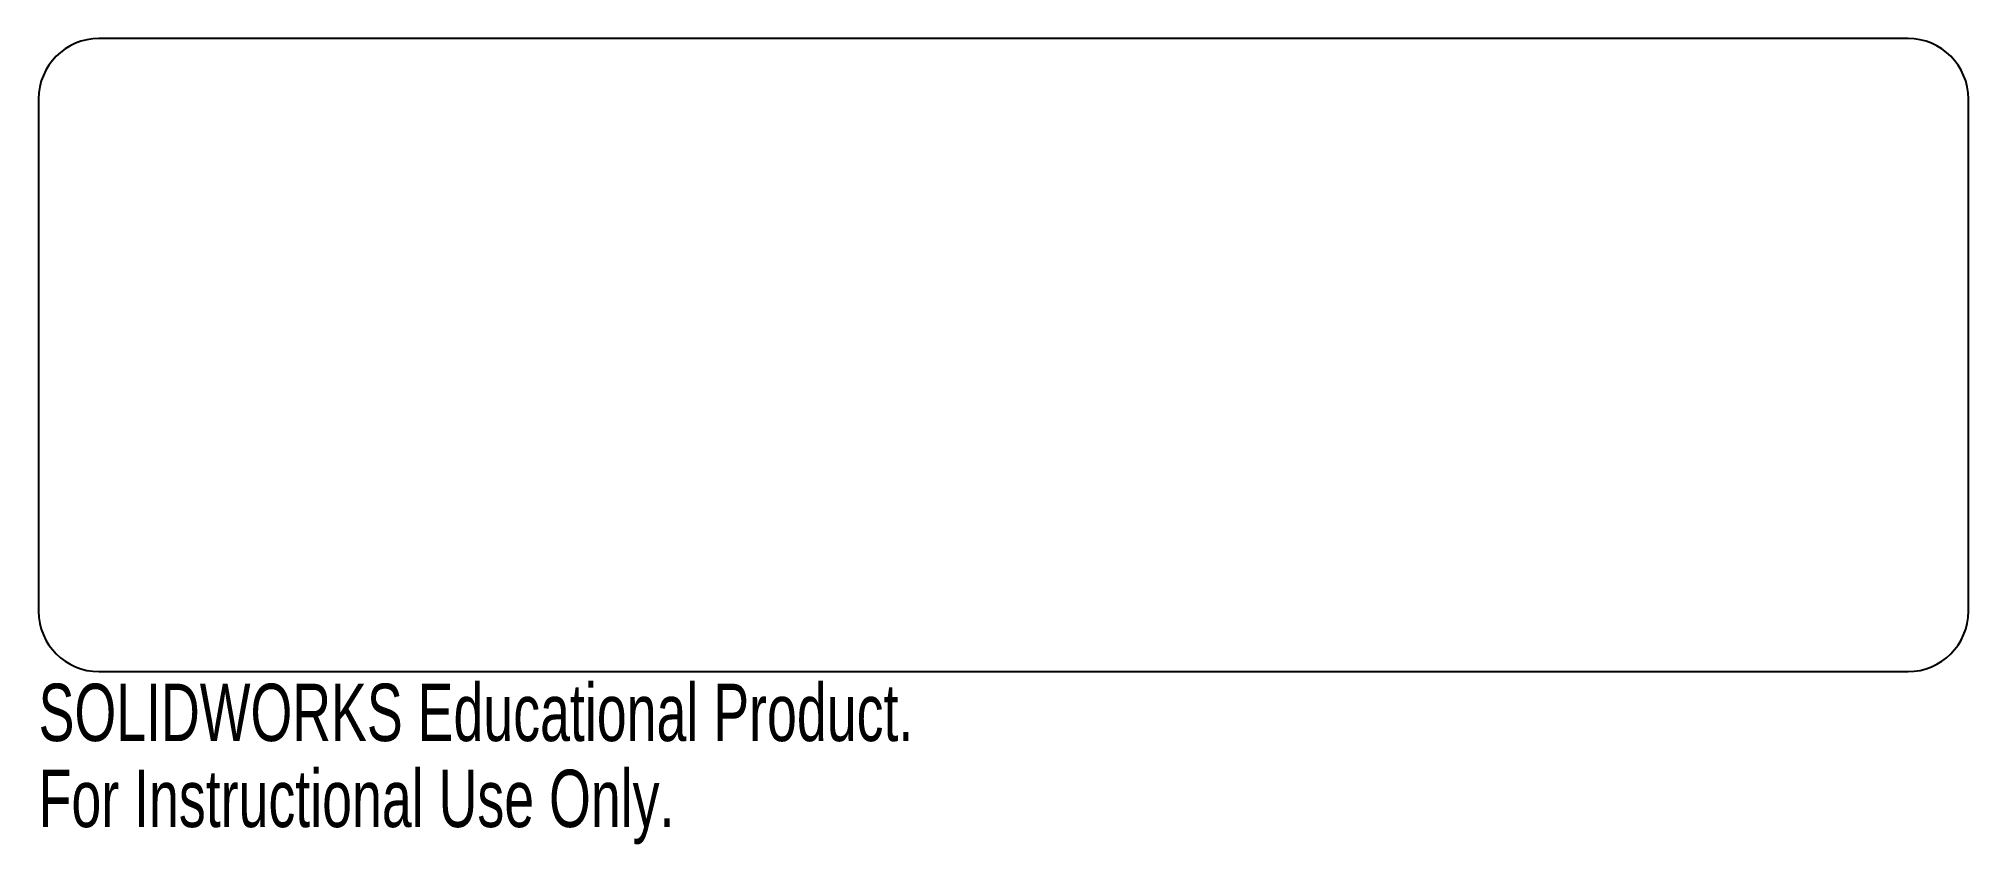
# Model space of a CAD drawing. Header units: inches. Extents: x -7.39 to -0.99, y 2.17 to 4.85.
import ezdxf

# ---------------------------------------------------------------- set-up
doc = ezdxf.new("R2010")
doc.units = ezdxf.units.IN
doc.header["$MEASUREMENT"] = 0
doc.styles.add('SLDTEXTSTYLE0', font='TXT', dxfattribs={"width": 0.7})

msp = doc.modelspace()

# ---------------------------------------------------------------- linework, layer by layer
at = {"color": 7, "linetype": 'Continuous', "lineweight": 25}
for p, q in [((-1.1938, 4.8464), (-7.1937, 4.8464)), ((-7.3937, 4.6464), (-7.3937, 2.9464)), ((-0.9938, 2.9464), (-0.9938, 4.6464)), ((-7.1937, 2.7464), (-1.1938, 2.7464))]:
    msp.add_line(p, q, dxfattribs=at)
for centre, start, end in [((-7.1937, 4.6464), 90, 180), ((-1.1938, 4.6464), 0, 90), ((-7.1937, 2.9464), 180, 270), ((-1.1938, 2.9464), 270, 0)]:
    msp.add_arc(centre, 0.2, start, end, dxfattribs=at)

# ---------------------------------------------------------------- texts
at = {"color": 7, "linetype": 'Continuous', "char_height": 0.1903, "attachment_point": 1, "style": 'SLDTEXTSTYLE0'}
for s, insert in [('SOLIDWORKS Educational Product.', (-7.3937, 2.7062)), ('For Instructional Use Only.', (-7.3937, 2.4208))]:
    msp.add_mtext(s, dxfattribs=dict(at, insert=insert))

doc.saveas('drawing.dxf')
